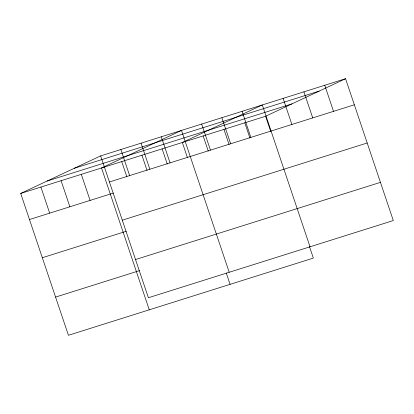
<?xml version="1.0" encoding="UTF-8"?>
<svg xmlns="http://www.w3.org/2000/svg" width="414" height="414" viewBox="0 0 414 414"><rect width="100%" height="100%" fill="white"/><g stroke="black" fill="none" stroke-linecap="round" stroke-linejoin="round"><path stroke-width="0.62" d="M309.527 246.76L313.346 258.103L68.434 335.288L20.7 193.441L100.654 155.897L345.566 78.712L393.3 220.558L148.393 297.744L100.654 155.897M20.7 193.441L265.607 116.256L345.566 78.712M74.272 168.286L319.178 91.101M47.087 181.053L291.994 103.867M109.431 181.974L354.337 104.789M29.477 219.518L113.358 193.079M122.29 220.181L367.197 142.99M42.331 257.72L126.213 231.286M135.533 259.542L380.445 182.357M55.579 297.086L139.461 270.647M324.747 85.274L333.524 111.35M303.928 91.836L312.705 117.912M283.114 98.392L291.886 124.469M310.029 246.801L262.295 104.954L182.341 142.499L187.444 157.656M265.607 116.256L270.709 131.414M242.092 111.325L250.863 137.401M244.793 122.813L249.896 137.976M221.883 117.69L230.66 143.767M223.974 129.375L229.077 144.538M201.68 124.06L210.457 150.137M203.155 135.937L208.258 151.1M229.211 272.272L181.477 130.426L101.518 167.97L149.257 309.817M226.261 273.002L230.075 284.346M161.269 136.796L170.045 162.873M162.133 148.864L167.235 164.027M141.065 143.161L149.842 169.238M141.93 155.234L147.032 170.392M120.862 149.532L129.634 175.608M121.726 161.6L126.829 176.762M81.315 174.335L90.092 200.412M61.112 180.706L69.883 206.783M40.903 187.071L49.68 213.148"/></g></svg>
